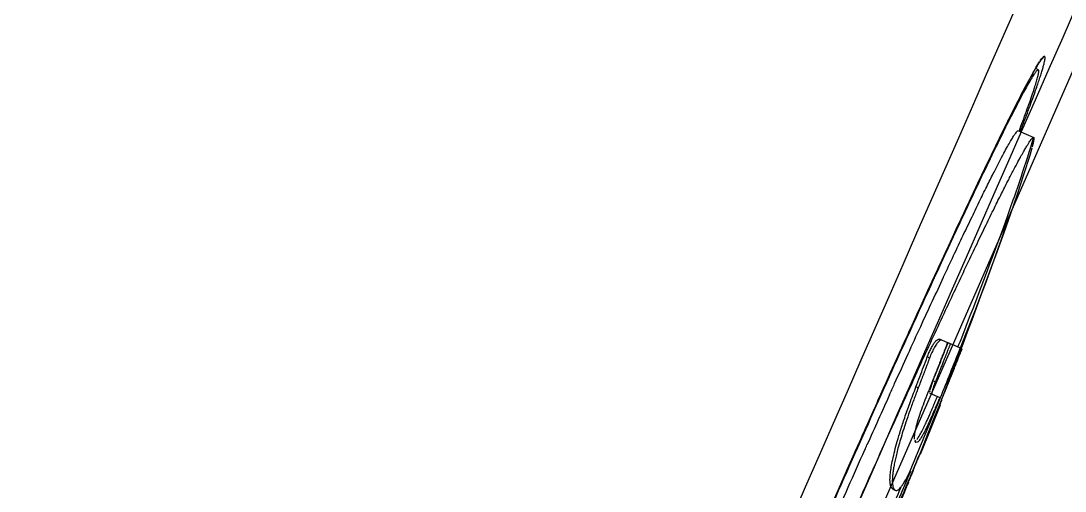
# Model space of a CAD drawing. Header units: millimetres. Extents: x 1145859089 to 1147511753, y -1047484727 to -1047247487.
# Drawn here: x 1146335798.7 to 1146335893.6, y -1047431174.8 to -1047431132 of the extents above; entities that cross this region are included whole.
import ezdxf
from ezdxf.xclip import XClip

# ---------------------------------------------------------------- set-up
doc = ezdxf.new("R2010")
doc.units = ezdxf.units.MM
doc.header["$LTSCALE"] = 100
doc.header["$MEASUREMENT"] = 0
doc.header["$XCLIPFRAME"] = 2
doc.layers.get('0').update_dxf_attribs({"linetype": 'CONTINUOUS'})
doc.layers.add('XREF', color=135, linetype='CONTINUOUS')
doc.layers.add('단지배치도$0$W240910', color=135, linetype='CONTINUOUS')

# ---------------------------------------------------------------- blocks, each defined once
blk = doc.blocks.new('단지배치도$0$zw$9902')
at = {"layer": '단지배치도$0$W240910', "linetype": 'ByBlock', "ltscale": 20}
for p, q in [((67175.562, -59870.414), (67241.68, -59719.244)), ((67217.56, -59766.611), (67217.535, -59766.648)), ((67217.583, -59766.575), (67217.56, -59766.611)), ((67217.605, -59766.542), (67217.583, -59766.575)), ((67217.626, -59766.512), (67217.605, -59766.542)), ((67217.646, -59766.483), (67217.626, -59766.512)), ((67217.665, -59766.457), (67217.646, -59766.483)), ((67217.682, -59766.434), (67217.665, -59766.457)), ((67217.698, -59766.412), (67217.682, -59766.434)), ((67217.712, -59766.394), (67217.698, -59766.412)), ((67217.724, -59766.377), (67217.712, -59766.394)), ((67217.735, -59766.364), (67217.724, -59766.377)), ((67217.744, -59766.353), (67217.735, -59766.364)), ((67217.751, -59766.344), (67217.744, -59766.353)), ((67217.757, -59766.338), (67217.751, -59766.344)), ((67217.759, -59766.335), (67217.757, -59766.338)), ((67217.759, -59766.335), (67217.759, -59766.335)), ((67217.038, -59767.478), (67216.955, -59767.626)), ((67217.117, -59767.339), (67217.038, -59767.478)), ((67217.193, -59767.209), (67217.117, -59767.339)), ((67217.264, -59767.087), (67217.193, -59767.209)), ((67217.332, -59766.974), (67217.264, -59767.087)), ((67217.548, -59767.178), (67217.28, -59767.061)), ((67217.395, -59766.87), (67217.332, -59766.974)), ((67217.425, -59766.821), (67217.395, -59766.87)), ((67217.454, -59766.774), (67217.425, -59766.821)), ((67217.482, -59766.73), (67217.454, -59766.774)), ((67217.509, -59766.688), (67217.482, -59766.73)), ((67217.535, -59766.648), (67217.509, -59766.688)), ((67216.579, -59768.31), (67216.42, -59768.607)), ((67216.728, -59768.035), (67216.579, -59768.31)), ((67216.867, -59767.783), (67216.728, -59768.035)), ((67216.955, -59767.626), (67216.867, -59767.783)), ((67216.072, -59769.27), (67215.883, -59769.634)), ((67216.251, -59768.927), (67216.072, -59769.27)), ((67216.42, -59768.607), (67216.251, -59768.927)), ((67215.685, -59770.02), (67215.478, -59770.427)), ((67215.883, -59769.634), (67215.685, -59770.02)), ((67215.038, -59771.301), (67214.806, -59771.767)), ((67215.262, -59770.854), (67215.038, -59771.301)), ((67215.478, -59770.427), (67215.262, -59770.854)), ((67214.806, -59771.767), (67214.483, -59772.42)), ((67214.146, -59773.106), (67213.795, -59773.826)), ((67214.483, -59772.42), (67214.146, -59773.106)), ((67215.727, -59772.726), (67217.122, -59773.336)), ((67215.904, -59772.803), (67215.907, -59772.795)), ((67213.795, -59773.826), (67213.43, -59774.579)), ((67213.43, -59774.579), (67213.052, -59775.363)), ((67216.759, -59774.973), (67216.201, -59776.733)), ((67216.958, -59774.32), (67216.759, -59774.973)), ((67213.052, -59775.363), (67212.661, -59776.18)), ((67212.257, -59777.027), (67211.84, -59777.905)), ((67212.661, -59776.18), (67212.257, -59777.027)), ((67216.201, -59776.733), (67215.606, -59778.528)), ((67211.84, -59777.905), (67211.411, -59778.813)), ((67211.411, -59778.813), (67210.971, -59779.751)), ((67215.606, -59778.528), (67215.002, -59780.287)), ((67210.971, -59779.751), (67210.518, -59780.716)), ((67210.518, -59780.716), (67210.056, -59781.707)), ((67215.002, -59780.287), (67214.396, -59782.005)), ((67210.056, -59781.707), (67209.583, -59782.724)), ((67209.583, -59782.724), (67209.101, -59783.764)), ((67214.396, -59782.005), (67213.764, -59783.758)), ((67209.101, -59783.764), (67208.61, -59784.826)), ((67213.764, -59783.758), (67213.104, -59785.549)), ((67208.61, -59784.826), (67208.111, -59785.91)), ((67213.104, -59785.549), (67212.43, -59787.348)), ((67208.111, -59785.91), (67207.477, -59787.292)), ((67207.477, -59787.292), (67206.832, -59788.703)), ((67212.43, -59787.348), (67211.729, -59789.192)), ((67206.832, -59788.703), (67206.174, -59790.147)), ((67211.729, -59789.192), (67210.998, -59791.086)), ((67206.174, -59790.147), (67205.499, -59791.632)), ((67210.998, -59791.086), (67210.447, -59792.493)), ((67205.499, -59791.632), (67204.805, -59793.165)), ((67209.312, -59791.996), (67208.577, -59791.675)), ((67210.613, -59792.565), (67209.337, -59792.007)), ((67204.805, -59793.165), (67204.089, -59794.753)), ((67207.66, -59793.39), (67207.45, -59793.298)), ((67204.089, -59794.753), (67203.496, -59796.069)), ((67206.63, -59796.115), (67206.419, -59796.023)), ((67208.182, -59795.565), (67207.971, -59795.473)), ((67203.496, -59796.069), (67202.886, -59797.429)), ((67204.02, -59796.743), (67204.059, -59796.656)), ((67207.694, -59796.581), (67208.583, -59796.969)), ((67202.886, -59797.429), (67202.256, -59798.835)), ((67208.632, -59797.671), (67207.739, -59799.865)), ((67208.632, -59797.672), (67208.576, -59797.647)), ((67202.256, -59798.835), (67201.613, -59800.277)), ((67201.613, -59800.277), (67200.961, -59801.74)), ((67207.739, -59799.865), (67206.795, -59802.159)), ((67200.961, -59801.74), (67200.306, -59803.212)), ((67206.782, -59802.154), (67206.795, -59802.159)), ((67200.306, -59803.212), (67199.656, -59804.68)), ((67206.14, -59803.638), (67206.33, -59803.184)), ((67205.915, -59803.699), (67205.775, -59804.033)), ((67206.175, -59803.653), (67206.14, -59803.638)), ((67199.656, -59804.68), (67199.015, -59806.129)), ((67204.39, -59805.345), (67204.601, -59805.437)), ((67205.738, -59804.69), (67205.706, -59804.676))]:
    blk.add_line(p, q, dxfattribs=at)
at = {"layer": '단지배치도$0$W240910'}
blk.add_arc((56404.253, -57219.78, 0), 12756.719, 322.5073299, 9.110085, dxfattribs=at)
at = {"layer": '단지배치도$0$W240910', "linetype": 'ByBlock', "ltscale": 20}
for centre, radius, start, end in [((93492.861, -71309.971), 28703.079, 156.175393, 156.577978), ((93061.131, -71121.144), 28226.861, 156.173706, 156.5796719), ((68111.941, -60201.81), 994.87, 155.063341, 155.409218), ((66685.235, -59584.625), 564.854, 337.91553, 338.40736), ((68432.674, -60351.135), 1347.94, 155.714178, 155.926512), ((66577.689, -59540.778), 680.995, 337.259537, 337.89906), ((66532.959, -59521.99), 729.311, 337.006513, 337.158307)]:
    blk.add_arc(centre, radius, start, end, dxfattribs=at)
blk.add_ellipse((66756.086, -59619.918), major_axis=(177.193, -452.685), ratio=1, start_param=0.708795, end_param=0.862005, dxfattribs=at)
for points, start_tangent, end_tangent in [([(67215.907, -59772.795), (67215.96, -59772.657), (67216.37, -59771.576), (67216.718, -59770.644), (67217.007, -59769.852), (67217.246, -59769.184), (67217.445, -59768.613), (67217.614, -59768.113), (67217.761, -59767.66), (67217.889, -59767.246), (67217.996, -59766.874), (67218.077, -59766.559), (67218.126, -59766.321), (67218.149, -59766.154), (67218.151, -59766.045), (67218.11, -59765.951)], (0.357882, 0.933767), (-0.916443, 0.400165)), ([(67217.649, -59766.445), (67217.53, -59766.63), (67217.33, -59766.958), (67217.271, -59767.057)], (-0.5526, -0.833446), (-0.505848, -0.862623)), ([(67218.11, -59765.951), (67218.017, -59765.983), (67217.942, -59766.053), (67217.84, -59766.175), (67217.703, -59766.365), (67217.649, -59766.445)], (-0.916514, 0.400004), (-0.5526, -0.833446)), ([(67217.271, -59767.057), (67217.114, -59767.329), (67216.883, -59767.741), (67216.632, -59768.201), (67216.35, -59768.729), (67216.025, -59769.351), (67215.643, -59770.094), (67215.198, -59770.974), (67214.686, -59772.001), (67214.104, -59773.185), (67213.444, -59774.544), (67212.696, -59776.102), (67211.849, -59777.881), (67210.895, -59779.906), (67209.822, -59782.205), (67208.616, -59784.809), (67207.263, -59787.755), (67205.747, -59791.081), (67204.047, -59794.841), (67202.141, -59799.089), (67200.012, -59803.872), (67197.59, -59809.358), (67195.002, -59815.275), (67192.596, -59820.825), (67190.518, -59825.66), (67188.686, -59829.957), (67187.074, -59833.771), (67185.654, -59837.154), (67184.405, -59840.158), (67183.307, -59842.821), (67182.344, -59845.179), (67181.501, -59847.263), (67180.765, -59849.099), (67180.127, -59850.713), (67179.574, -59852.127), (67179.097, -59853.364), (67178.688, -59854.443), (67178.342, -59855.373), (67178.053, -59856.162), (67177.815, -59856.828), (67177.617, -59857.397), (67177.449, -59857.897), (67177.302, -59858.348), (67177.201, -59858.673)], (-0.505848, -0.862623), (-0.290029, -0.957018)), ([(67217.548, -59767.178), (67217.51, -59767.179), (67217.459, -59767.21), (67217.396, -59767.269), (67217.321, -59767.358), (67217.134, -59767.619), (67216.9, -59767.991), (67216.62, -59768.472), (67216.295, -59769.058), (67215.926, -59769.747), (67215.516, -59770.535), (67214.572, -59772.402), (67213.71, -59774.154)], (-0.969393, 0.245513), (-0.43814, -0.898907)), ([(67215.792, -59772.75), (67216.462, -59770.95), (67216.762, -59770.113), (67217.018, -59769.375), (67217.227, -59768.738), (67217.39, -59768.206), (67217.504, -59767.781), (67217.57, -59767.466), (67217.583, -59767.351), (67217.584, -59767.265), (67217.572, -59767.207), (67217.548, -59767.178)], (0.354473, 0.935066), (-0.838325, 0.545171)), ([(67208.931, -59786.017), (67209.849, -59784.057), (67210.712, -59782.231), (67211.516, -59780.55), (67212.263, -59779.006), (67212.936, -59777.638), (67213.518, -59776.477), (67214.004, -59775.528), (67214.407, -59774.763), (67214.741, -59774.15), (67215.016, -59773.665), (67215.24, -59773.294), (67215.419, -59773.023), (67215.558, -59772.841), (67215.66, -59772.743), (67215.715, -59772.753)], (0.422499, 0.906364), (0.913219, -0.40747)), ([(67213.71, -59774.154), (67213.475, -59774.637), (67212.235, -59777.218), (67210.861, -59780.124), (67209.818, -59782.357)], (-0.43814, -0.898907), (-0.421946, -0.906621)), ([(67210.001, -59787.15), (67210.136, -59786.863), (67211.087, -59784.847), (67211.972, -59782.993), (67212.795, -59781.285), (67213.549, -59779.744), (67214.207, -59778.418), (67214.763, -59777.319), (67215.226, -59776.42), (67215.613, -59775.688), (67215.93, -59775.103), (67216.189, -59774.641), (67216.4, -59774.278), (67216.573, -59773.992), (67216.716, -59773.77), (67216.836, -59773.598), (67216.934, -59773.472), (67217.014, -59773.387), (67217.122, -59773.336)], (0.424711, 0.905329), (0.915919, -0.401364)), ([(67210.239, -59792.402), (67210.611, -59791.457), (67214.515, -59781.133), (67216, -59776.859), (67217.122, -59773.336)], (0.367917, 0.929859), (0.285944, 0.958246)), ([(67217.122, -59773.336), (67217.156, -59773.447), (67217.147, -59773.559), (67217.12, -59773.712), (67217.073, -59773.91), (67217.006, -59774.159), (67216.958, -59774.321)], (0.915294, -0.402787), (-0.288011, -0.957627)), ([(67204.059, -59796.656), (67204.486, -59795.711), (67205.71, -59793.014), (67206.854, -59790.511), (67207.923, -59788.191), (67208.92, -59786.042), (67208.931, -59786.017)], (0.411392, 0.911459), (0.422499, 0.906364)), ([(67198.207, -59813.302), (67199.711, -59809.874), (67201.283, -59806.317), (67202.827, -59802.849), (67204.265, -59799.646), (67205.6, -59796.695), (67206.853, -59793.948), (67208.023, -59791.403), (67209.116, -59789.045), (67210.001, -59787.15)], (0.400747, 0.916189), (0.424711, 0.905329)), ([(67207.302, -59787.81), (67204.237, -59794.56), (67200.39, -59803.162), (67196.295, -59812.457), (67192.25, -59821.774), (67188.545, -59830.438), (67185.663, -59837.285)], (-0.416193, -0.909276), (-0.385119, -0.922867)), ([(67207.45, -59793.298), (67207.613, -59792.892), (67207.793, -59792.512), (67207.981, -59792.182), (67208.165, -59791.925), (67208.331, -59791.754), (67208.47, -59791.673), (67208.577, -59791.675)], (0.348232, 0.937408), (0.9162, -0.400722)), ([(67207.538, -59796.512), (67207.603, -59796.35), (67207.64, -59796.256), (67207.682, -59796.151), (67207.728, -59796.035), (67207.779, -59795.907), (67207.835, -59795.766), (67207.897, -59795.61), (67207.965, -59795.439), (67208.04, -59795.25), (67208.122, -59795.043), (67208.211, -59794.816), (67208.309, -59794.567), (67208.416, -59794.296), (67208.528, -59794.01), (67208.633, -59793.743), (67208.725, -59793.509), (67208.806, -59793.3), (67208.878, -59793.114), (67208.944, -59792.946), (67209.002, -59792.795), (67209.056, -59792.658), (67209.104, -59792.533), (67209.148, -59792.42), (67209.188, -59792.317), (67209.224, -59792.224), (67209.312, -59791.996)], (0.370715, 0.928747), (0.360005, 0.93295)), ([(67208.788, -59791.767), (67208.645, -59791.779), (67208.471, -59791.911), (67208.278, -59792.146), (67208.073, -59792.475), (67207.865, -59792.89), (67207.66, -59793.39)], (-0.9162, 0.400722), (-0.348232, -0.937408)), ([(67207.971, -59795.473), (67208.441, -59794.291), (67208.896, -59793.136), (67209.337, -59792.007)], (0.370328, 0.928901), (0.362637, 0.931931)), ([(67209.548, -59792.099), (67209.513, -59792.188), (67209.468, -59792.304), (67209.43, -59792.4), (67209.386, -59792.515), (67209.333, -59792.65), (67209.27, -59792.812), (67209.234, -59792.904), (67209.195, -59793.004), (67209.152, -59793.113), (67209.105, -59793.232), (67209.054, -59793.361), (67208.999, -59793.502), (67208.939, -59793.655), (67208.874, -59793.82), (67208.803, -59793.999), (67208.728, -59794.19), (67208.659, -59794.365), (67208.598, -59794.519), (67208.544, -59794.655), (67208.495, -59794.778), (67208.452, -59794.888), (67208.412, -59794.987), (67208.376, -59795.078), (67208.314, -59795.235), (67208.261, -59795.366), (67208.218, -59795.475), (67208.182, -59795.565)], (-0.36265, -0.931925), (-0.370312, -0.928907)), ([(67208.811, -59797.069), (67208.849, -59796.975), (67208.891, -59796.872), (67208.937, -59796.756), (67208.989, -59796.628), (67209.046, -59796.486), (67209.11, -59796.329), (67209.18, -59796.156), (67209.257, -59795.965), (67209.342, -59795.754), (67209.435, -59795.522), (67209.537, -59795.267), (67209.649, -59794.989), (67209.77, -59794.686), (67209.887, -59794.392), (67209.99, -59794.135), (67210.081, -59793.907), (67210.162, -59793.703), (67210.235, -59793.52), (67210.3, -59793.355), (67210.359, -59793.206), (67210.413, -59793.07), (67210.462, -59792.947), (67210.506, -59792.836), (67210.545, -59792.736), (67210.613, -59792.565)], (0.375449, 0.926843), (0.367214, 0.930136)), ([(67206.419, -59796.023), (67206.772, -59795.098), (67207.116, -59794.19), (67207.45, -59793.298)], (0.358977, 0.933346), (0.348232, 0.937408)), ([(67207.66, -59793.39), (67207.621, -59793.496), (67207.588, -59793.586), (67207.545, -59793.701), (67207.509, -59793.796), (67207.467, -59793.909), (67207.417, -59794.043), (67207.358, -59794.201), (67207.324, -59794.291), (67207.287, -59794.389), (67207.247, -59794.495), (67207.203, -59794.61), (67207.156, -59794.735), (67207.105, -59794.871), (67207.05, -59795.016), (67206.997, -59795.154), (67206.952, -59795.274), (67206.911, -59795.38), (67206.875, -59795.475), (67206.813, -59795.638), (67206.762, -59795.771), (67206.719, -59795.881), (67206.684, -59795.974), (67206.63, -59796.115)], (-0.348232, -0.937408), (-0.358989, -0.933342)), ([(67204.39, -59805.345), (67204.287, -59805.286), (67204.195, -59805.18), (67204.119, -59804.993), (67204.088, -59804.843), (67204.067, -59804.625), (67204.067, -59804.306), (67204.101, -59803.863), (67204.181, -59803.298), (67204.311, -59802.621), (67204.492, -59801.847), (67204.728, -59800.969), (67205.028, -59799.966), (67205.4, -59798.828), (67205.858, -59797.523), (67206.419, -59796.023)], (-0.9162, 0.400722), (0.358977, 0.933346)), ([(67207.693, -59796.319), (67207.699, -59796.291), (67207.744, -59796.123), (67207.792, -59795.97), (67207.836, -59795.838), (67207.876, -59795.725), (67207.912, -59795.629), (67207.971, -59795.473)], (0.207511, 0.978233), (0.370327, 0.928901)), ([(67208.182, -59795.565), (67208.146, -59795.658), (67208.104, -59795.771), (67208.056, -59795.905), (67208.002, -59796.064), (67207.974, -59796.154), (67207.945, -59796.249), (67207.918, -59796.349), (67207.896, -59796.447), (67207.905, -59796.673)], (0.9162, -0.400722), (0.9162, -0.400722)), ([(67206.63, -59796.115), (67206.22, -59797.203), (67205.84, -59798.254), (67205.511, -59799.214), (67205.241, -59800.053), (67205.017, -59800.792), (67204.831, -59801.449), (67204.678, -59802.038), (67204.553, -59802.571), (67204.452, -59803.054), (67204.374, -59803.496), (67204.318, -59803.898), (67204.285, -59804.263), (67204.275, -59804.59), (67204.291, -59804.877), (67204.336, -59805.108), (67204.4, -59805.263), (67204.47, -59805.354), (67204.601, -59805.437)], (-0.358989, -0.933342), (0.9162, -0.400722)), ([(67206.288, -59800.775), (67206.285, -59800.672), (67206.32, -59800.263), (67206.434, -59799.705), (67206.625, -59799.026), (67206.877, -59798.264), (67207.181, -59797.429), (67207.538, -59796.512)], (-0.078037, 0.99695), (0.370715, 0.928747)), ([(67208.583, -59796.969), (67208.51, -59797.15), (67208.43, -59797.345), (67208.339, -59797.564), (67208.238, -59797.807), (67208.125, -59798.075), (67207.998, -59798.369), (67207.857, -59798.693), (67207.699, -59799.047), (67207.532, -59799.411), (67207.372, -59799.747), (67207.224, -59800.044), (67207.086, -59800.306), (67206.957, -59800.534), (67206.835, -59800.728), (67206.721, -59800.885), (67206.614, -59800.999), (67206.426, -59801.062)], (0.9162, -0.400722), (-0.9162, 0.400722)), ([(67206.494, -59800.812), (67206.605, -59800.664), (67206.721, -59800.484), (67206.838, -59800.28), (67206.955, -59800.063), (67207.07, -59799.839), (67207.181, -59799.612), (67207.287, -59799.391), (67207.386, -59799.179), (67207.477, -59798.978), (67207.562, -59798.79), (67207.641, -59798.614), (67207.713, -59798.45), (67207.779, -59798.297), (67207.84, -59798.156), (67207.896, -59798.024), (67207.949, -59797.901), (67207.997, -59797.786), (67208.042, -59797.68), (67208.082, -59797.584), (67208.118, -59797.498), (67208.18, -59797.348), (67208.231, -59797.224), (67208.274, -59797.119), (67208.312, -59797.026), (67208.372, -59796.877)], (0.632487, 0.774571), (0.371154, 0.928571)), ([(67207.694, -59796.581), (67207.667, -59796.471)], (-0.9162, 0.400722), (0.130834, 0.991404)), ([(67207.667, -59796.471), (67207.67, -59796.449), (67207.693, -59796.319)], (0.130834, 0.991404), (0.207511, 0.978233)), ([(67208.576, -59797.647), (67208.653, -59797.457), (67208.732, -59797.264), (67208.811, -59797.069)], (0.3779, 0.925846), (0.375439, 0.926847)), ([(67196.919, -59812.738), (67198.655, -59808.781), (67200.271, -59805.126), (67201.774, -59801.748), (67201.974, -59801.3)], (0.400722, 0.9162), (0.407949, 0.913005)), ([(67206.426, -59801.062), (67206.322, -59800.935), (67206.288, -59800.775)], (-0.9162, 0.400722), (-0.078037, 0.99695)), ([(67206.332, -59800.956), (67206.391, -59800.917), (67206.494, -59800.812)], (0.887836, 0.46016), (0.632487, 0.774571)), ([(67206.33, -59803.184), (67206.381, -59803.062), (67206.443, -59802.915), (67206.517, -59802.741), (67206.558, -59802.644), (67206.603, -59802.54), (67206.65, -59802.433), (67206.692, -59802.338), (67206.782, -59802.154)], (-0.9162, 0.400722), (0.9162, -0.400722)), ([(67205.775, -59804.033), (67204.804, -59806.34), (67203.762, -59808.79), (67202.861, -59810.887)], (-0.386544, -0.922271), (-0.395847, -0.918317)), ([(67203.118, -59810.762), (67203.176, -59810.627), (67203.247, -59810.461), (67203.289, -59810.365), (67203.335, -59810.258), (67203.385, -59810.141), (67203.441, -59810.011), (67203.502, -59809.869), (67203.569, -59809.711), (67203.643, -59809.538), (67203.725, -59809.347), (67203.815, -59809.137), (67203.914, -59808.905), (67204.023, -59808.65), (67204.143, -59808.369), (67204.275, -59808.059), (67204.42, -59807.72), (67204.578, -59807.348), (67204.749, -59806.943), (67204.925, -59806.528), (67205.081, -59806.16), (67205.218, -59805.835), (67205.34, -59805.546), (67205.449, -59805.287), (67205.547, -59805.054), (67205.635, -59804.843), (67205.716, -59804.651), (67205.789, -59804.477), (67205.855, -59804.319), (67205.916, -59804.175), (67205.971, -59804.043), (67206.021, -59803.923), (67206.066, -59803.814), (67206.108, -59803.715), (67206.14, -59803.638)], (0.395446, 0.918489), (0.385467, 0.922722)), ([(67204.601, -59805.437), (67204.747, -59805.416), (67204.854, -59805.341), (67204.986, -59805.209), (67205.148, -59805.007), (67205.335, -59804.732), (67205.539, -59804.394), (67205.747, -59804.021)], (0.9162, -0.400722), (0.47261, 0.881272)), ([(67206.145, -59803.738), (67206.132, -59803.755), (67206.064, -59803.915), (67206.018, -59804.024), (67205.962, -59804.157), (67205.894, -59804.317), (67205.817, -59804.501), (67205.738, -59804.69)], (-0.619552, -0.784956), (0.9162, -0.400722)), ([(67205.747, -59804.021), (67205.802, -59803.916), (67205.858, -59803.809), (67205.915, -59803.699)], (0.472596, 0.881279), (0.456082, 0.889938)), ([(67206.175, -59803.653), (67206.145, -59803.738)], (0.908578, -0.417714), (-0.619552, -0.784956)), ([(67205.738, -59804.69), (67205.666, -59804.86), (67205.624, -59804.959), (67205.578, -59805.07), (67205.527, -59805.192), (67205.47, -59805.327), (67205.407, -59805.476), (67205.338, -59805.64), (67205.262, -59805.822), (67205.178, -59806.021), (67205.085, -59806.241), (67204.983, -59806.483), (67204.87, -59806.749), (67204.747, -59807.041), (67204.611, -59807.361), (67204.464, -59807.709), (67204.303, -59808.087), (67204.129, -59808.495), (67203.964, -59808.882), (67203.819, -59809.22), (67203.691, -59809.521), (67203.575, -59809.791), (67203.471, -59810.033), (67203.378, -59810.249), (67203.295, -59810.443), (67203.245, -59810.56)], (-0.386545, -0.922271), (-0.394937, -0.918708))]:
    blk.add_spline(points, degree=3, dxfattribs=dict(at, start_tangent=start_tangent, end_tangent=end_tangent))
blk = doc.blocks.new('단지배치도')
blk.add_blockref('단지배치도$0$zw$9902', (141034.193, 142437.157))

msp = doc.modelspace()

# ---------------------------------------------------------------- block references
at = {"layer": 'XREF'}
ref = msp.add_blockref('단지배치도', (1146127639.433662, -1047513806.462535), dxfattribs=at)
XClip(ref).set_block_clipping_path([(72982.4064819524, 34919.7593965302), (360382.4067475507, 255319.7593436702)])

doc.saveas('drawing.dxf')
